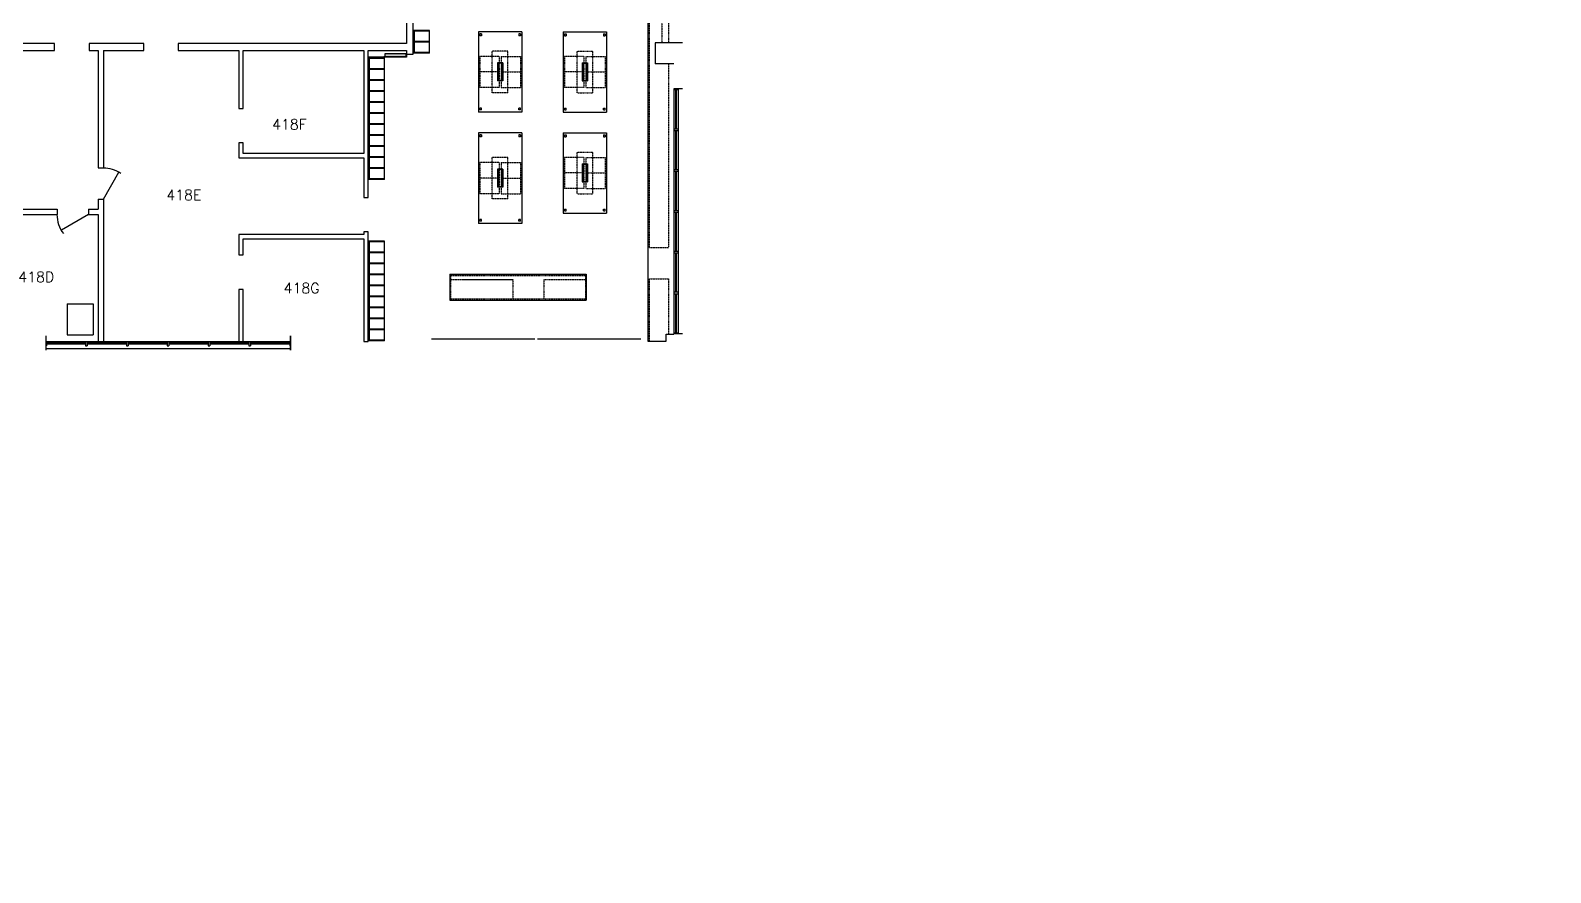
# Model space of a CAD drawing. Header units: inches. Extents: x -34849 to 37501, y -26482 to 39290.
# Drawn here: x 2198 to 3958, y -185 to 790 of the extents above; entities that cross this region are included whole.
import ezdxf
from ezdxf.enums import TextEntityAlignment as Align

# ---------------------------------------------------------------- set-up
doc = ezdxf.new("R2010")
doc.units = ezdxf.units.IN
doc.header["$MEASUREMENT"] = 0
doc.linetypes.add('HIDDEN2', pattern=[0.1875, 0.125, -0.0625])
for name, color, linetype in [('035$04DOOR', 150, 'Continuous'), ('035$04LOD', 251, 'Continuous'), ('035$04OFF', 7, 'Continuous'), ('035$04OFFICE', 7, 'Continuous'), ('035$04WAL', 7, 'Continuous'), ('035$04WALL-PONY', 7, 'Continuous'), ('E-TEXT', 7, 'Continuous'), ('FLOOR_PLAN-existing', 253, 'Continuous'), ('White Boards', 71, 'Continuous')]:
    doc.layers.add(name, color=color, linetype=linetype)
doc.styles.add('ROMANS', font='romans')

# ---------------------------------------------------------------- blocks, each defined once
blk = doc.blocks.new('PANEL11')
for p, q in [((-0.562, 0.062), (0.562, 0.062)), ((-0.5, -0.938), (-0.5, 0.062)), ((0.5, 0.062), (0.5, -0.938)), ((0.5, -0.938), (-0.5, -0.938))]:
    blk.add_line(p, q)
blk.add_solid([(-0.5, 0.062), (-0.5, -0.938), (0.5, 0.062), (0.5, -0.938)])
at = {"layer": 'E-TEXT'}
blk.add_attdef('EPNAME', text='', height=0.125, dxfattribs=at).set_placement((0, 2.938), align=Align.CENTER)
at = {"layer": 'E-TEXT', "flags": 1}
for tag, p in [('EPBUSSRATING', (0, 2.723)), ('EPMAINCBSIZE', (0, 2.509))]:
    blk.add_attdef(tag, text='', height=0.125, dxfattribs=at).set_placement(p, align=Align.CENTER)

msp = doc.modelspace()

# ---------------------------------------------------------------- linework, layer by layer
at = {"layer": '035$04DOOR'}
for p, q in [((2282.6, 595.1), (2300.6, 626.2)), ((2265.2, 577.2), (2234, 559.2))]:
    msp.add_line(p, q, dxfattribs=at)
for centre, radius, start, end in [((2282.6, 595.1), 35.9, 55.83, 90), ((2265.2, 577.2), 36.3, 180.1468, 217.3209)]:
    msp.add_arc(centre, radius, start, end, dxfattribs=at)
at = {"layer": '035$04LOD'}
for p, q in [((2944.8, 721.8), (2944.8, 676.5)), ((2945.8, 721.8), (2945.8, 676.5)), ((2944.8, 674.5), (2944.8, 629.3)), ((2945.8, 674.5), (2945.8, 629.3)), ((2944.8, 627.3), (2944.8, 582)), ((2945.8, 627.3), (2945.8, 582)), ((2944.8, 580), (2944.8, 534.8)), ((2944.8, 574.4), (2944.8, 534.8)), ((2945.8, 580), (2945.8, 534.8)), ((2945.8, 574.2), (2945.8, 534.8)), ((2944.8, 532.8), (2944.8, 487.5)), ((2944.8, 532.8), (2944.8, 487.5)), ((2945.8, 532.8), (2945.8, 487.5)), ((2945.8, 532.8), (2945.8, 487.5)), ((2944.8, 485.5), (2944.8, 440.3)), ((2944.8, 485.5), (2944.8, 440.3)), ((2945.8, 485.5), (2945.8, 440.3)), ((2945.8, 485.5), (2945.8, 440.3)), ((2215.8, 436.7), (2215.8, 420)), ((2215.8, 436.7), (2215.8, 420)), ((2215.8, 436.7), (2215.8, 420)), ((2216.8, 428.4), (2262, 428.4)), ((2216.8, 427.4), (2262, 427.4)), ((2264, 428.4), (2309.3, 428.4)), ((2264, 427.4), (2309.3, 427.4)), ((2311.3, 428.4), (2356.5, 428.4)), ((2311.3, 427.4), (2356.5, 427.4)), ((2358.5, 428.4), (2403.8, 428.4)), ((2358.5, 427.4), (2403.8, 427.4)), ((2364.1, 428.4), (2403.8, 428.4)), ((2364.3, 427.4), (2403.8, 427.4)), ((2405.8, 428.4), (2451, 428.4)), ((2405.8, 428.4), (2451, 428.4)), ((2405.8, 427.4), (2451, 427.4)), ((2405.8, 427.4), (2451, 427.4)), ((2453, 428.4), (2498.3, 428.4)), ((2453, 428.4), (2498.3, 428.4)), ((2453, 427.4), (2498.3, 427.4)), ((2453, 427.4), (2498.3, 427.4)), ((2499.3, 436.7), (2499.3, 420)), ((2499.3, 420), (2499.3, 436.7)), ((2499.3, 436.7), (2499.3, 420)), ((2499.3, 436.7), (2499.3, 420)), ((2499.3, 436.7), (2499.3, 420)), ((2499.3, 420), (2499.3, 436.7)), ((2499.3, 436.7), (2499.3, 420)), ((2499.3, 420), (2499.3, 436.7)), ((2499.3, 436.7), (2499.3, 420)), ((2499.3, 436.7), (2499.3, 420))]:
    msp.add_line(p, q, dxfattribs=at)
at = {"layer": '035$04OFF'}
for p, q in [((2943.2, 722.8), (2943.2, 439.3)), ((2953.2, 722.8), (2943.2, 722.8)), ((2943.2, 721.8), (2948.1, 721.8)), ((2943.2, 721.8), (2948.1, 721.8)), ((2943.2, 721.8), (2948.1, 721.8)), ((2948.1, 722.8), (2948.1, 721.8)), ((2948.1, 722.8), (2948.1, 721.8)), ((2948.1, 722.8), (2948.1, 721.8)), ((2948.1, 722.8), (2948.1, 439.3)), ((2943.2, 676.5), (2948.1, 676.5)), ((2943.2, 674.5), (2948.1, 674.5)), ((2948.1, 676.5), (2948.1, 674.5)), ((2943.2, 629.3), (2948.1, 629.3)), ((2943.2, 627.3), (2948.1, 627.3)), ((2948.1, 629.3), (2948.1, 627.3)), ((2943.2, 582), (2948.1, 582)), ((2948.1, 582), (2948.1, 580)), ((2943.2, 580), (2948.1, 580)), ((2943.2, 575.1), (2943.2, 439.3)), ((2943.2, 534.8), (2948.1, 534.8)), ((2943.2, 534.8), (2948.1, 534.8)), ((2943.2, 532.8), (2948.1, 532.8)), ((2943.2, 532.8), (2948.1, 532.8)), ((2948.1, 534.8), (2948.1, 532.8)), ((2948.1, 534.8), (2948.1, 532.8)), ((2943.2, 488.9), (2943.2, 484.2)), ((2943.2, 487.5), (2948.1, 487.5)), ((2943.2, 487.5), (2948.1, 487.5)), ((2943.2, 485.5), (2948.1, 485.5)), ((2943.2, 485.5), (2948.1, 485.5)), ((2948.1, 487.5), (2948.1, 485.5)), ((2948.1, 487.5), (2948.1, 485.5)), ((2943.2, 440.3), (2948.1, 440.3)), ((2943.2, 440.3), (2948.1, 440.3)), ((2943.2, 440.3), (2948.1, 440.3)), ((2943.2, 440.3), (2948.1, 440.3)), ((2943.2, 440.3), (2948.1, 440.3)), ((2943.2, 440.3), (2948.1, 440.3)), ((2943.2, 440.3), (2948.1, 440.3)), ((2943.2, 440.3), (2948.1, 440.3)), ((2943.2, 440.3), (2948.1, 440.3)), ((2943.2, 440.3), (2948.1, 440.3)), ((2215.8, 430), (2499.3, 430)), ((2215.8, 425.1), (2216.8, 425.1)), ((2215.8, 425.1), (2216.8, 425.1)), ((2215.8, 425.1), (2216.8, 425.1)), ((2216.8, 430), (2216.8, 425.1)), ((2216.8, 430), (2216.8, 425.1)), ((2216.8, 430), (2216.8, 425.1)), ((2262, 430), (2262, 425.1)), ((2262, 425.1), (2264, 425.1)), ((2264, 430), (2264, 425.1)), ((2309.3, 430), (2309.3, 425.1)), ((2309.3, 425.1), (2311.3, 425.1)), ((2311.3, 430), (2311.3, 425.1)), ((2356.5, 430), (2356.5, 425.1)), ((2356.5, 425.1), (2358.5, 425.1)), ((2358.5, 430), (2358.5, 425.1)), ((2363.4, 430), (2499.3, 430)), ((2403.8, 430), (2403.8, 425.1)), ((2403.8, 430), (2403.8, 425.1)), ((2403.8, 425.1), (2405.8, 425.1)), ((2403.8, 425.1), (2405.8, 425.1)), ((2405.8, 430), (2405.8, 425.1)), ((2405.8, 430), (2405.8, 425.1)), ((2449.7, 430), (2454.3, 430)), ((2451, 430), (2451, 425.1)), ((2451, 430), (2451, 425.1)), ((2451, 425.1), (2453, 425.1)), ((2451, 425.1), (2453, 425.1)), ((2453, 430), (2453, 425.1)), ((2453, 430), (2453, 425.1)), ((2498.3, 430), (2498.3, 425.1)), ((2498.3, 430), (2498.3, 425.1)), ((2498.3, 430), (2498.3, 425.1)), ((2498.3, 430), (2498.3, 425.1)), ((2498.3, 430), (2498.3, 425.1)), ((2498.3, 430), (2498.3, 425.1)), ((2498.3, 430), (2498.3, 425.1)), ((2498.3, 430), (2498.3, 425.1)), ((2498.3, 430), (2498.3, 425.1)), ((2498.3, 430), (2498.3, 425.1)), ((2498.3, 425.1), (2499.3, 425.1)), ((2498.3, 425.1), (2499.3, 425.1)), ((2498.3, 425.1), (2499.3, 425.1)), ((2498.3, 425.1), (2499.3, 425.1)), ((2498.3, 425.1), (2499.3, 425.1)), ((2498.3, 425.1), (2499.3, 425.1)), ((2498.3, 425.1), (2499.3, 425.1)), ((2498.3, 425.1), (2499.3, 425.1)), ((2498.3, 425.1), (2499.3, 425.1)), ((2498.3, 425.1), (2499.3, 425.1)), ((2943.2, 439.3), (2953.1, 439.3)), ((2215.8, 422), (2499.3, 422)), ((2363.4, 422), (2499.3, 422))]:
    msp.add_line(p, q, dxfattribs=at)
at = {"layer": '035$04OFF', "color": 1}
msp.add_circle((4615.6, 6404.2, 0), 32885.9, dxfattribs=at)
at = {"layer": '035$04WAL', "color": 7, "linetype": 'Continuous', "lineweight": -3}
for p, q in [((2633.4, 1047.1), (2633.4, 775.3)), ((2641.4, 763.1), (2641.4, 1047.1)), ((2226.2, 775.3), (1968.2, 775.3)), ((2226.2, 767.3), (2226.2, 775.3)), ((2266.2, 775.3), (2266.2, 767.3)), ((2276.6, 775.3), (2266.2, 775.3)), ((2329.3, 775.3), (2276.6, 775.3)), ((2329.3, 767.3), (2329.3, 775.3)), ((2369.3, 775.3), (2369.3, 767.3)), ((2442, 775.3), (2369.3, 775.3)), ((2444.5, 775.3), (2439.5, 775.3)), ((2586.6, 775.3), (2442, 775.3)), ((2633.4, 775.3), (2586.6, 775.3)), ((2058, 767.3), (2226.2, 767.3)), ((2266.2, 767.3), (2276.6, 767.3)), ((2282.6, 767.3), (2329.3, 767.3)), ((2369.3, 767.3), (2439.5, 767.3)), ((2439.5, 767.3), (2439.5, 700.1)), ((2444.5, 767.3), (2584.1, 767.3)), ((2444.5, 700.1), (2444.5, 767.3)), ((2584.1, 767.3), (2584.1, 648)), ((2589.1, 767.3), (2633.4, 767.3)), ((2589.1, 597), (2589.1, 767.3)), ((2633.4, 767.3), (2633.4, 763.1)), ((2633.4, 763.1), (2641.4, 763.1)), ((2439.5, 700.1), (2444.5, 700.1)), ((2444.5, 660.1), (2439.5, 660.1)), ((2439.5, 660.1), (2439.5, 643)), ((2444.5, 648), (2444.5, 660.1)), ((2439.5, 648), (2439.5, 643)), ((2439.5, 643), (2584.1, 643)), ((2584.1, 648), (2444.5, 648)), ((2584.1, 643), (2584.1, 597)), ((2584.1, 597), (2589.1, 597)), ((2584.1, 554.2), (2439.4, 554.2)), ((2444.4, 554.2), (2439.4, 554.2)), ((2439.4, 554.2), (2439.4, 530.3)), ((2444.4, 549.2), (2584.1, 549.2)), ((2444.4, 530.3), (2444.4, 549.2)), ((2589.1, 557), (2584.1, 557)), ((2584.1, 557), (2584.1, 554.2)), ((2584.1, 549.2), (2584.1, 430)), ((2589.1, 551.7), (2589.1, 557)), ((2589.1, 430), (2589.1, 551.7)), ((2439.4, 530.3), (2444.4, 530.3)), ((2444.4, 490.3), (2439.4, 490.3)), ((2439.4, 490.3), (2439.4, 430)), ((2444.4, 430), (2444.4, 490.3)), ((2439.4, 430), (2444.4, 430)), ((2584.1, 430), (2589.1, 430))]:
    msp.add_line(p, q, dxfattribs=at)
at = {"layer": '035$04WAL'}
for p, q in [((2276.6, 767.3), (2276.6, 631.1)), ((2282.6, 767.3), (2282.6, 631.1)), ((2589.1, 767.3), (2633.4, 767.3)), ((2589.1, 760), (2633.4, 760)), ((2633.4, 767.3), (2633.4, 760)), ((2276.6, 631.1), (2282.6, 631.1)), ((2058, 583.2), (2229.2, 583.2)), ((2229.2, 583.2), (2229.2, 577.2)), ((2265.2, 583.2), (2276.6, 583.2)), ((2265.2, 583.2), (2265.2, 577.2)), ((2276.6, 595.1), (2276.6, 583.2)), ((2276.6, 595.1), (2282.6, 595.1)), ((2282.6, 595.1), (2282.6, 430)), ((2058, 577.2), (2229.2, 577.2)), ((2265.2, 577.2), (2276.6, 577.2)), ((2276.6, 577.2), (2276.6, 430))]:
    msp.add_line(p, q, dxfattribs=at)
at = {"layer": '035$04WALL-PONY'}
for p, q in [((2913, 1090.6), (2913, 430.6)), ((2642, 764), (2642, 790.2)), ((2660, 790.2), (2642, 790.2)), ((2642.7, 764.7), (2642.7, 789.5)), ((2660, 789.5), (2642.7, 789.5)), ((2660, 777.5), (2642.7, 777.5)), ((2660, 776.7), (2642.7, 776.7)), ((2660, 764), (2660, 790.2)), ((2767, 788.8), (2717, 788.8)), ((2717, 788.8), (2717, 695.8)), ((2767, 788.8), (2717, 788.8)), ((2718.5, 786.3), (2718.5, 784.3)), ((2720.5, 786.3), (2718.5, 786.3)), ((2720.5, 784.3), (2718.5, 784.3)), ((2720.5, 786.3), (2720.5, 784.3)), ((2763.5, 786.3), (2763.5, 784.3)), ((2765.5, 786.3), (2763.5, 786.3)), ((2765.5, 784.3), (2763.5, 784.3)), ((2765.5, 786.3), (2765.5, 784.3)), ((2767, 788.8), (2767, 695.8)), ((2815, 788.8), (2815, 695.8)), ((2815, 788.8), (2865, 788.8)), ((2816.5, 786.3), (2816.5, 784.3)), ((2816.5, 786.3), (2818.5, 786.3)), ((2816.5, 784.3), (2818.5, 784.3)), ((2818.5, 786.3), (2818.5, 784.3)), ((2861.5, 786.3), (2861.5, 784.3)), ((2861.5, 786.3), (2863.5, 786.3)), ((2861.5, 784.3), (2863.5, 784.3)), ((2863.5, 786.3), (2863.5, 784.3)), ((2865, 788.8), (2865, 695.8)), ((2953.2, 775.9), (2921.6, 775.9)), ((2921.6, 775.9), (2921.6, 751.7)), ((2590, 617.7), (2590, 758.7)), ((2608, 758.7), (2590, 758.7)), ((2590.7, 618.4), (2590.7, 757.9)), ((2608, 757.9), (2590.7, 757.9)), ((2608, 617.7), (2608, 758.7)), ((2660, 764.7), (2642, 764.7)), ((2660, 764), (2642, 764)), ((2608, 745.9), (2590, 745.9)), ((2608, 745.2), (2590, 745.2)), ((2739, 752.9), (2739, 731.9)), ((2745, 752.9), (2739, 752.9)), ((2740, 752.4), (2740, 732.4)), ((2744, 752.4), (2740, 752.4)), ((2744, 752.4), (2744, 732.4)), ((2745, 752.9), (2745, 731.9)), ((2837, 752.9), (2837, 731.9)), ((2837, 752.9), (2843, 752.9)), ((2838, 752.4), (2838, 732.4)), ((2838, 752.4), (2842, 752.4)), ((2842, 752.4), (2842, 732.4)), ((2843, 752.9), (2843, 731.9)), ((2943.1, 751.7), (2921.6, 751.7)), ((2608, 733.2), (2590, 733.2)), ((2608, 732.4), (2590, 732.4)), ((2745, 731.9), (2739, 731.9)), ((2744, 732.4), (2740, 732.4)), ((2837, 731.9), (2843, 731.9)), ((2838, 732.4), (2842, 732.4)), ((2608, 720.4), (2590, 720.4)), ((2608, 719.7), (2590, 719.7)), ((2608, 707.7), (2590, 707.7)), ((2608, 706.9), (2590, 706.9)), ((2608, 694.9), (2590, 694.9)), ((2608, 694.2), (2590, 694.2)), ((2767, 695.8), (2717, 695.8)), ((2718.5, 698.3), (2718.5, 700.3)), ((2720.5, 700.3), (2718.5, 700.3)), ((2720.5, 698.3), (2718.5, 698.3)), ((2720.5, 698.3), (2720.5, 700.3)), ((2763.5, 698.3), (2763.5, 700.3)), ((2765.5, 700.3), (2763.5, 700.3)), ((2765.5, 698.3), (2763.5, 698.3)), ((2765.5, 698.3), (2765.5, 700.3)), ((2815, 695.8), (2865, 695.8)), ((2816.5, 698.3), (2816.5, 700.3)), ((2816.5, 700.3), (2818.5, 700.3)), ((2816.5, 698.3), (2818.5, 698.3)), ((2818.5, 698.3), (2818.5, 700.3)), ((2861.5, 698.3), (2861.5, 700.3)), ((2861.5, 700.3), (2863.5, 700.3)), ((2861.5, 698.3), (2863.5, 698.3)), ((2863.5, 698.3), (2863.5, 700.3)), ((2608, 682.2), (2590, 682.2)), ((2608, 681.4), (2590, 681.4)), ((2608, 669.4), (2590, 669.4)), ((2717, 671.8), (2717, 566.8)), ((2767, 671.8), (2717, 671.8)), ((2718.5, 669.3), (2718.5, 667.3)), ((2720.5, 669.3), (2718.5, 669.3)), ((2720.5, 669.3), (2720.5, 667.3)), ((2763.5, 669.3), (2763.5, 667.3)), ((2765.5, 669.3), (2763.5, 669.3)), ((2765.5, 669.3), (2765.5, 667.3)), ((2767, 671.8), (2767, 566.8)), ((2815, 671.8), (2815, 578.8)), ((2815, 671.8), (2865, 671.8)), ((2816.5, 669.3), (2816.5, 667.3)), ((2816.5, 669.3), (2818.5, 669.3)), ((2818.5, 669.3), (2818.5, 667.3)), ((2861.5, 669.3), (2861.5, 667.3)), ((2861.5, 669.3), (2863.5, 669.3)), ((2863.5, 669.3), (2863.5, 667.3)), ((2865, 671.8), (2865, 578.8)), ((2608, 668.7), (2590, 668.7)), ((2608, 656.7), (2590, 656.7)), ((2608, 655.9), (2590, 655.9)), ((2720.5, 667.3), (2718.5, 667.3)), ((2765.5, 667.3), (2763.5, 667.3)), ((2816.5, 667.3), (2818.5, 667.3)), ((2861.5, 667.3), (2863.5, 667.3)), ((2608, 643.9), (2590, 643.9)), ((2608, 643.2), (2590, 643.2)), ((2837, 635.9), (2837, 614.9)), ((2837, 635.9), (2843, 635.9)), ((2838, 635.4), (2838, 615.4)), ((2838, 635.4), (2842, 635.4)), ((2842, 635.4), (2842, 615.4)), ((2843, 635.9), (2843, 614.9)), ((2608, 631.2), (2590, 631.2)), ((2608, 630.4), (2590, 630.4)), ((2608, 617.7), (2590, 617.7)), ((2608, 618.4), (2590.7, 618.4)), ((2739, 629.9), (2739, 608.9)), ((2745, 629.9), (2739, 629.9)), ((2740, 629.4), (2740, 609.4)), ((2744, 629.4), (2740, 629.4)), ((2744, 629.4), (2744, 609.4)), ((2745, 629.9), (2745, 608.9)), ((2745, 608.9), (2739, 608.9)), ((2744, 609.4), (2740, 609.4)), ((2837, 614.9), (2843, 614.9)), ((2838, 615.4), (2842, 615.4)), ((2816.5, 581.3), (2816.5, 583.3)), ((2816.5, 583.3), (2818.5, 583.3)), ((2816.5, 581.3), (2818.5, 581.3)), ((2818.5, 581.3), (2818.5, 583.3)), ((2861.5, 581.3), (2861.5, 583.3)), ((2861.5, 583.3), (2863.5, 583.3)), ((2861.5, 581.3), (2863.5, 581.3)), ((2863.5, 581.3), (2863.5, 583.3)), ((2767, 566.8), (2717, 566.8)), ((2718.5, 569.3), (2718.5, 571.3)), ((2720.5, 571.3), (2718.5, 571.3)), ((2720.5, 569.3), (2718.5, 569.3)), ((2720.5, 569.3), (2720.5, 571.3)), ((2763.5, 569.3), (2763.5, 571.3)), ((2765.5, 571.3), (2763.5, 571.3)), ((2765.5, 569.3), (2763.5, 569.3)), ((2765.5, 569.3), (2765.5, 571.3)), ((2815, 578.8), (2865, 578.8)), ((2590, 430.9), (2590, 546.4)), ((2608, 546.4), (2590, 546.4)), ((2590.7, 431.7), (2590.7, 545.7)), ((2608, 545.7), (2590.7, 545.7)), ((2608, 430.9), (2608, 546.4)), ((2608, 533.7), (2590, 533.7)), ((2608, 532.9), (2590, 532.9)), ((2608, 520.9), (2590, 520.9)), ((2608, 520.2), (2590, 520.2)), ((2608, 508.2), (2590, 508.2)), ((2608, 507.4), (2590, 507.4)), ((2608, 495.4), (2590, 495.4)), ((2608, 494.7), (2590, 494.7)), ((2683.6, 508), (2683.6, 478)), ((2683.6, 508), (2841.6, 508)), ((2841.6, 508), (2841.6, 478)), ((2608, 482.7), (2590, 482.7)), ((2608, 481.9), (2590, 481.9)), ((2683.6, 478), (2841.6, 478)), ((2608, 469.9), (2590, 469.9)), ((2608, 469.2), (2590, 469.2)), ((2608, 457.2), (2590, 457.2)), ((2608, 456.4), (2590, 456.4)), ((2608, 444.4), (2590, 444.4)), ((2608, 443.7), (2590, 443.7)), ((2608, 430.9), (2590, 430.9)), ((2608, 431.7), (2590.7, 431.7)), ((2913, 430.6), (2934.1, 430.6)), ((2934.1, 430.6), (2934.1, 438.6)), ((2934.1, 438.6), (2943, 438.6))]:
    msp.add_line(p, q, dxfattribs=at)
at = {"layer": '035$04WALL-PONY', "linetype": 'HIDDEN2'}
for p, q in [((2929, 1090.6), (2929, 775.9)), ((2914.5, 982.7), (2914.5, 538.8)), ((2937, 982.7), (2937, 775.9)), ((2718.5, 760.3), (2718.5, 724.3)), ((2741, 760.3), (2718.5, 760.3)), ((2750.9, 766.3), (2732.9, 766.3)), ((2732.9, 718.3), (2732.9, 766.3)), ((2741, 760.3), (2741, 724.3)), ((2743, 760.3), (2743, 724.3)), ((2743, 760.3), (2765.5, 760.3)), ((2750.9, 718.3), (2750.9, 766.3)), ((2765.5, 760.3), (2765.5, 724.3)), ((2816.5, 760.3), (2816.5, 724.3)), ((2839, 760.3), (2816.5, 760.3)), ((2831.1, 766.3), (2849.1, 766.3)), ((2831.1, 718.3), (2831.1, 766.3)), ((2839, 760.3), (2839, 724.3)), ((2841, 760.3), (2841, 724.3)), ((2841, 760.3), (2863.5, 760.3)), ((2849.1, 718.3), (2849.1, 766.3)), ((2863.5, 760.3), (2863.5, 724.3)), ((2741, 742.3), (2718.5, 742.3)), ((2743, 742.3), (2765.5, 742.3)), ((2839, 742.3), (2816.5, 742.3)), ((2841, 742.3), (2863.5, 742.3)), ((2937, 751.7), (2937, 538.8)), ((2741, 724.3), (2718.5, 724.3)), ((2743, 724.3), (2765.5, 724.3)), ((2839, 724.3), (2816.5, 724.3)), ((2841, 724.3), (2863.5, 724.3)), ((2750.9, 718.3), (2732.9, 718.3)), ((2831.1, 718.3), (2849.1, 718.3)), ((2718.5, 637.3), (2718.5, 601.3)), ((2741, 637.3), (2718.5, 637.3)), ((2750.9, 643.3), (2732.9, 643.3)), ((2732.9, 595.3), (2732.9, 643.3)), ((2741, 637.3), (2741, 601.3)), ((2743, 637.3), (2743, 601.3)), ((2743, 637.3), (2765.5, 637.3)), ((2750.9, 595.3), (2750.9, 643.3)), ((2765.5, 637.3), (2765.5, 601.3)), ((2816.5, 643.3), (2816.5, 607.3)), ((2839, 643.3), (2816.5, 643.3)), ((2831.1, 649.3), (2849.1, 649.3)), ((2831.1, 601.3), (2831.1, 649.3)), ((2839, 643.3), (2839, 607.3)), ((2841, 643.3), (2841, 607.3)), ((2841, 643.3), (2863.5, 643.3)), ((2849.1, 601.3), (2849.1, 649.3)), ((2863.5, 643.3), (2863.5, 607.3)), ((2741, 619.3), (2718.5, 619.3)), ((2743, 619.3), (2765.5, 619.3)), ((2839, 625.3), (2816.5, 625.3)), ((2841, 625.3), (2863.5, 625.3)), ((2741, 601.3), (2718.5, 601.3)), ((2743, 601.3), (2765.5, 601.3)), ((2839, 607.3), (2816.5, 607.3)), ((2831.1, 601.3), (2849.1, 601.3)), ((2841, 607.3), (2863.5, 607.3)), ((2750.9, 595.3), (2732.9, 595.3)), ((2914.5, 538.8), (2937, 538.8)), ((2684.6, 506.5), (2684.6, 479.5)), ((2684.6, 506.5), (2840.6, 506.5)), ((2684.6, 502), (2756.6, 502)), ((2698.6, 502), (2756.6, 502)), ((2756.6, 502), (2756.6, 479.5)), ((2792.6, 502), (2792.6, 479.5)), ((2792.6, 502), (2840.6, 502)), ((2792.6, 502), (2840.6, 502)), ((2840.6, 506.5), (2840.6, 479.5)), ((2914.5, 502.8), (2914.5, 430.6)), ((2914.5, 502.8), (2937, 502.8)), ((2937, 502.8), (2937, 438.6)), ((2684.6, 479.5), (2840.6, 479.5))]:
    msp.add_line(p, q, dxfattribs=at)
at = {"layer": 'FLOOR_PLAN-existing'}
for p, q in [((2240.7, 473.9), (2240.7, 437.9)), ((2240.7, 473.9), (2270.6, 473.9)), ((2270.6, 473.9), (2270.6, 437.9)), ((2240.7, 437.9), (2270.6, 437.9))]:
    msp.add_line(p, q, dxfattribs=at)
at = {"layer": 'White Boards', "const_width": 1.5}
for points in [[(2662.4, 433.1), (2782.4, 433.1)], [(2785, 433.1), (2905, 433.1)]]:
    msp.add_lwpolyline(points, dxfattribs=at)

# ---------------------------------------------------------------- block references
at = {"layer": '035$04WALL-PONY', "xscale": 24, "yscale": 4, "zscale": 24, "rotation": 180}
msp.add_blockref('PANEL11', (2620.9, 760, 40), dxfattribs=at)

# ---------------------------------------------------------------- texts
at = {"layer": '035$04OFFICE', "style": 'ROMANS'}
for s, p in [('418F', (2478, 675.6)), ('418E', (2355.5, 593.8)), ('418D', (2184.1, 498.9)), ('418G', (2491.3, 485.9))]:
    msp.add_text(s, height=11.98, dxfattribs=at).set_placement(p)

doc.saveas('drawing.dxf')
